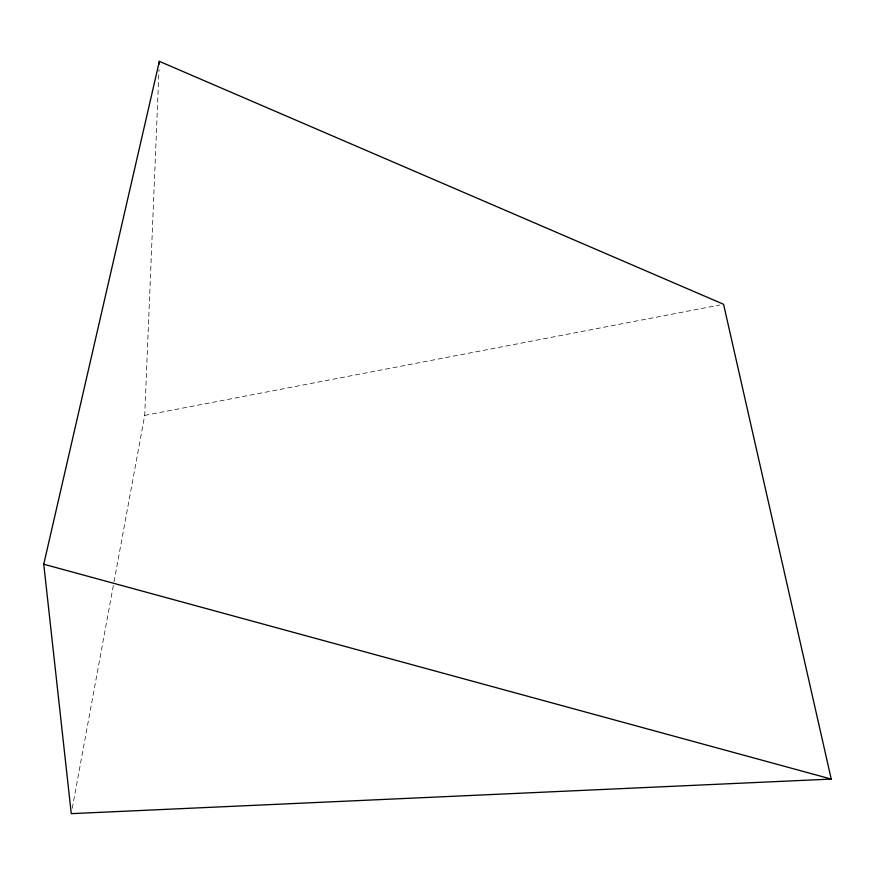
<?xml version="1.0" encoding="UTF-8"?>
<svg xmlns="http://www.w3.org/2000/svg" width="875" height="875" viewBox="0 0 875 875"><rect width="100%" height="100%" fill="white"/><g stroke="black" fill="none" stroke-linecap="round" stroke-linejoin="round"><path stroke-width="0.66" stroke-dasharray="4.38 3.28" d="M114.045 581.667L144.714 415.395L159.009 69.519M72.253 808.292L113.805 583.012M144.714 415.395L719.556 305.047"/><path stroke-width="1.31" d="M159.239 64.072L159.348 61.348L723.57 304.281L831.25 779.078L71.269 813.652L43.75 564.222L159.348 61.348M43.75 564.222L831.25 779.078"/></g></svg>
